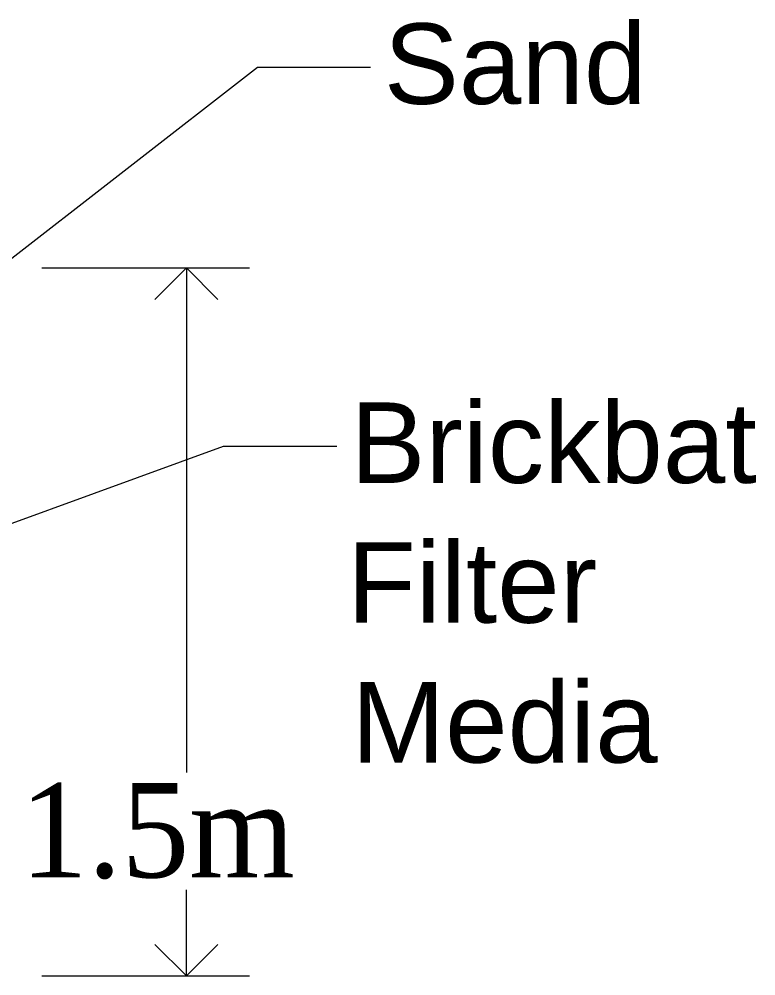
# Model space of a CAD drawing. Header units: metres. Extents: x -1560643 to -1560434, y 43491 to 43663.
# Drawn here: x -1560605.988 to -1560604.226, y 43513.418 to 43515.707 of the extents above; entities that cross this region are included whole.
import ezdxf

# ---------------------------------------------------------------- set-up
doc = ezdxf.new("R2010")
doc.units = ezdxf.units.M
doc.header["$LTSCALE"] = 750
doc.header["$MEASUREMENT"] = 0
doc.layers.get('0').update_dxf_attribs({"lineweight": 5})
doc.layers.add('AR_WALL', color=7, linetype='Continuous', lineweight=40)
doc.layers.add('BLK_1_FLR_0_DRINKING_WATER', color=7, linetype='Continuous', lineweight=5)
doc.styles.add('regular', font='arial.ttf', dxfattribs={"height": 15})
doc.styles.add('style1', font='times.ttf', dxfattribs={"width": 0.95, "height": 200})

# ---------------------------------------------------------------- blocks, each defined once
blk = doc.blocks.new('_Open90')
at = {"layer": 'AR_WALL', "color": 0, "lineweight": -2}
for p, q in [((-0.5, 0.5), (0, 0)), ((0, 0), (-1, 0)), ((0, 0), (-0.5, -0.5))]:
    blk.add_line(p, q, dxfattribs=at)
blk = doc.blocks.new('A$C52BB42CC')
at = {"ltscale": 2}
for p, q in [((1467.843225930235, 974.1425232709806), (1487.381322093133, 974.1425232709806)), ((1481.454417605157, 968.2156187830368), (1481.454417605157, 926.6184934470874)), ((1481.454417605157, 913.3917522695483), (1481.454417605157, 915.5666184357906)), ((1467.843225930235, 907.4648477816044), (1487.381322093133, 907.4648477816044))]:
    blk.add_line(p, q, dxfattribs=at)
for points in [[(1451.292111897434, 964.4155807945244), (1488.151739979425, 993.0498254259655), (1498.803547810326, 993.0498254259655)], [(1452.172169083234, 945.4320966518173), (1484.958162986091, 957.3522901047836), (1495.60997081708, 957.3522901047836)]]:
    blk.add_lwpolyline(points)
at = {"ltscale": 2, "xscale": 5.92690448794383, "yscale": 5.92690448794383, "zscale": 5.92690448794383}
for p, rotation in [((1481.454417605157, 974.1425232709806), 90), ((1481.454417605157, 907.4648477816044), 270)]:
    blk.add_blockref('_Open90', p, dxfattribs=dict(at, rotation=rotation))
at = {"style": 'regular'}
for s, p in [('Sand', (1500.047756190557, 989.5924644746626)), ('Brickbat', (1496.894062236388, 953.8949291534773)), ('Filter', (1496.597788231709, 940.7240302913814)), ('Media', (1496.990921045624, 927.5531314292821))]:
    blk.add_text(s, height=7.584062125135878, dxfattribs=at).set_placement(p)
at = {"ltscale": 2, "insert": (1478.715060644783, 921.0925559414462), "char_height": 8.890356731916851, "attachment_point": 5, "style": 'style1'}
blk.add_mtext('\\A1;1.5m', dxfattribs=at)

msp = doc.modelspace()

# ---------------------------------------------------------------- block references
at = {"layer": 'BLK_1_FLR_0_DRINKING_WATER', "xscale": 0.0254016284015961, "yscale": 0.0254016284015961, "zscale": 0.0254016284015961}
msp.add_blockref('A$C52BB42CC', (-1560643.219244889, 43490.36697772178), dxfattribs=at)

doc.saveas('drawing.dxf')
